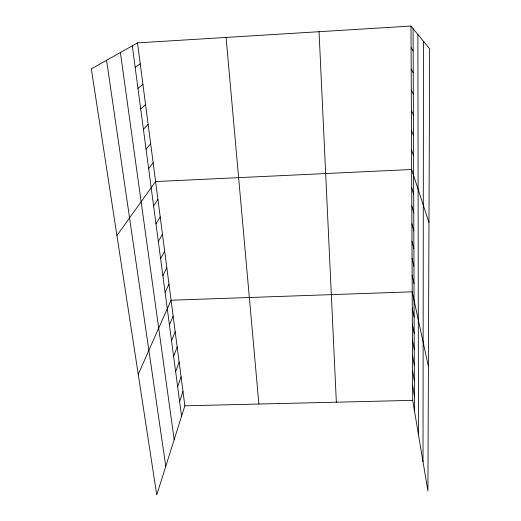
<?xml version="1.0" encoding="UTF-8"?>
<svg xmlns="http://www.w3.org/2000/svg" width="521" height="521" viewBox="0 0 521 521"><rect width="100%" height="100%" fill="white"/><g stroke="black" fill="none" stroke-linecap="round" stroke-linejoin="round"><path stroke-width="0.78" d="M423.006 461.71L423.475 41.276M137.505 42.885L184.851 405.813L156.743 494.95L91.331 68.85L137.505 42.885L410.984 26.05L429.669 48.831L427.91 490.932L412.704 400.356L410.984 26.05M179.628 401.619L182.975 391.447M177.654 386.784L181.074 376.852M175.649 371.701L179.139 362.023M173.604 356.364L177.173 346.947M171.533 340.773L175.173 331.63M169.423 324.922L173.141 316.058M138.228 374.338L171.077 300.226L412.209 291.825L428.405 366.413M165.098 292.392L168.973 284.127M162.878 275.707L166.844 267.761M160.618 258.729L164.669 251.109M158.319 241.451L162.461 234.17M155.981 223.861L160.214 216.938M153.597 205.964L157.922 199.406M116.919 235.551L155.597 181.562L411.642 169.494L428.978 222.526M148.628 168.609L153.154 162.845M146.036 149.117L150.667 143.783M143.399 129.254L148.133 124.356M140.703 109L145.554 104.571M137.954 88.349L142.923 84.402M135.154 67.294L140.24 63.842M184.851 405.813L412.704 400.356M411.089 47.763L413.166 50.876M411.186 69.046L413.244 72.699M411.277 89.912L413.322 94.08M411.375 110.38L413.394 115.043M411.466 130.458L413.472 135.597M411.557 150.159L413.544 155.753M411.727 187.912L413.687 194.353M411.811 206.003L413.752 212.835M411.896 223.77L413.817 230.985M411.974 241.23L413.882 248.804M412.052 258.39L413.948 266.316M412.131 275.251L414.013 283.509M412.28 308.113L414.13 317.009M412.358 324.134L414.195 333.329M412.43 339.887L414.247 349.37M412.502 355.381L414.306 365.136M412.567 370.613L414.364 380.643M412.639 385.605L414.423 395.895M106.571 60.28L165.782 466.282M120.397 52.504L174.183 439.646M132.295 45.815L181.569 416.22M226.081 37.434L258.878 404.042M319.047 31.709L336.345 402.186M413.081 28.603L414.475 410.887M417.881 34.458L418.461 434.638"/></g></svg>
